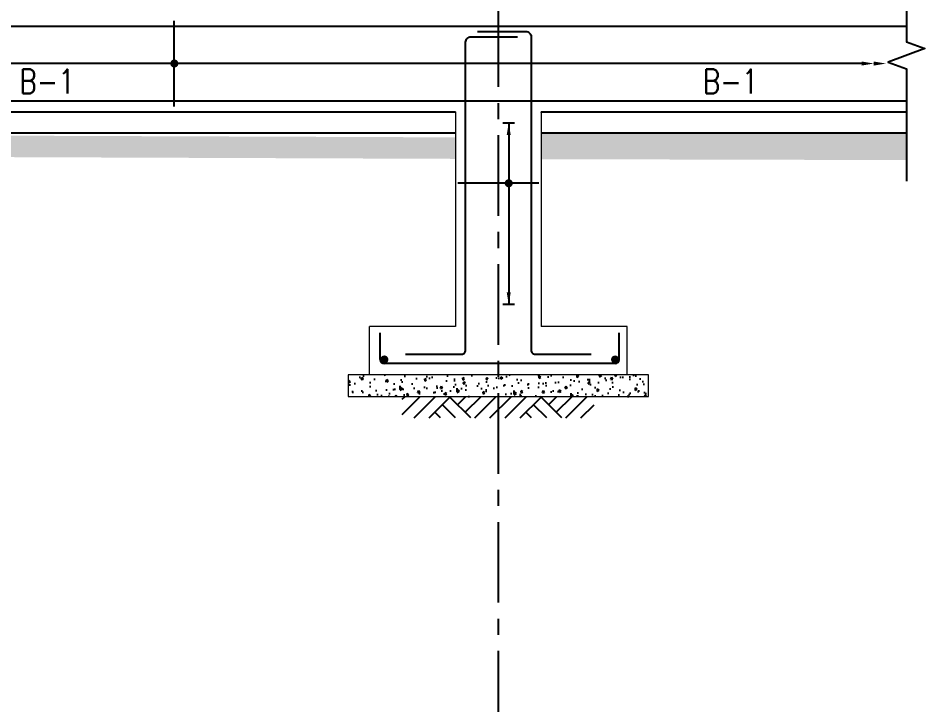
# Model space of a CAD drawing. Header units: inches. Extents: x 295786 to 300745, y 68261 to 70432.
# Drawn here: x 297192.9 to 297361.8, y 68499.8 to 68627.6 of the extents above; entities that cross this region are included whole.
import ezdxf

# ---------------------------------------------------------------- set-up
doc = ezdxf.new("R2010")
doc.units = ezdxf.units.IN
doc.header["$MEASUREMENT"] = 0
doc.linetypes.add('CENTER', pattern=[2, 1.25, -0.25, 0.25, -0.25])
for name, color, linetype in [('A-TYP-BEAM', 3, 'Continuous'), ('A-TYP-BEAM TEXT', 2, 'Continuous'), ('A-TYP-ST-Hatch', 8, 'Continuous'), ('A-TYP-ST-LEVEL', 1, 'Continuous'), ('GRID', 8, 'Continuous'), ('HATCH', 7, 'Continuous'), ('Kerb Hatch', 9, 'Continuous'), ('NO', 3, 'Continuous'), ('S-BB', 6, 'Continuous'), ('S-BEAM-TL', 2, 'Continuous')]:
    doc.layers.add(name, color=color, linetype=linetype)
doc.styles.add('STYLE4', font='romans.shx')

msp = doc.modelspace()

# ---------------------------------------------------------------- hatches: boundary and pattern name
at = {"layer": 'A-TYP-ST-Hatch', "linetype": 'Continuous', "ltscale": 1.5}
h = msp.add_hatch(dxfattribs=at)
h.set_pattern_fill('AR-PARQ1', color=9, angle=45, style=0)
h.set_pattern_definition([(135, (0, -4), (-16.97056275, 2e-15), [12, -12]), (135, (1.414, -2.586), (-16.97056275, 2e-15), [12, -12]), (135, (2.828, -1.172), (-16.97056275, 2e-15), [12, -12]), (135, (4.243, 0.243), (-16.97056275, 2e-15), [12, -12]), (135, (5.657, 1.657), (-16.97056275, 2e-15), [12, -12]), (135, (7.071, 3.071), (-16.97056275, 2e-15), [12, -12]), (135, (8.485, 4.485), (-16.97056275, 2e-15), [12, -12]), (45, (-8.485, 4.485), (16.97056275, -2e-15), [12, -12]), (45, (-9.9, 5.9), (16.97056275, -2e-15), [12, -12]), (45, (-11.314, 7.314), (16.97056275, -2e-15), [12, -12]), (45, (-12.728, 8.728), (16.97056275, -2e-15), [12, -12]), (45, (-14.142, 10.142), (16.97056275, -2e-15), [12, -12]), (45, (-15.556, 11.556), (16.97056275, -2e-15), [12, -12]), (45, (-16.97, 12.97), (16.97056275, -2e-15), [12, -12])])
h.paths.add_polyline_path([(297282.37584981, 68557.20750484), (297300.21569962, 68557.20750484), (297300.21569962, 68553.20750484), (297282.37584981, 68553.20750484)])
h.paths.add_polyline_path([(297264.47669962, 68557.20750484), (297282.37584981, 68557.20750484), (297282.37584981, 68553.20750484), (297264.47669962, 68553.20750484)])
at = {"layer": 'HATCH'}
h = msp.add_hatch(dxfattribs=at)
h.set_pattern_fill('EARTH', color=9, scale=30, angle=45, style=0)
h.set_pattern_definition([(45, (296962.029, 68604.494), (9e-16, 10.6066), [7.5, -7.5]), (45, (296960.04, 68606.483), (9e-16, 10.6066), [7.5, -7.5]), (45, (296958.0515, 68608.4715), (9e-16, 10.6066), [7.5, -7.5]), (135, (296958.0515, 68609.797), (-10.6066, 9e-16), [7.5, -7.5]), (135, (296960.04, 68611.786), (-10.6066, 9e-16), [7.5, -7.5]), (135, (296962.029, 68613.775), (-10.6066, 9e-16), [7.5, -7.5])])
h.paths.add_polyline_path([(296986.37584981, 68606.20750485), (296918.34249416, 68606.20750485), (296918.34249416, 68602.20750485), (296986.37584981, 68602.20750485)])
h.paths.add_polyline_path([(297130.37584981, 68601.98521552), (297130.37584981, 68605.98521413), (297002.37584981, 68606.20750485), (297002.37584981, 68602.20750485)])
h.paths.add_polyline_path([(297274.37584981, 68601.43513627), (297274.37584981, 68605.43513143), (297146.37584981, 68605.92409383), (297146.37584981, 68601.9240956)])
h.paths.add_polyline_path([(297290.37584981, 68606.20750484), (297290.37584981, 68601.37401635), (297358.40081802, 68601.20576245), (297358.41759292, 68606.20750483)])
at = {"layer": 'Kerb Hatch'}
h = msp.add_hatch(dxfattribs=at)
h.set_pattern_fill('AR-CONC', color=256, scale=0.6, angle=45, style=0)
h.set_pattern_definition([(95, (0, 4), (3.309311995, 2.776842473), [0.45, -4.95]), (40, (0, 4), (-3.779953004, 2.6026089), [0.36, -3.96]), (145.4514445, (0.2758, 4.2314), (-0.470640986, 5.37945133), [0.38244115, -4.20685267]), (91.1842, (-0.8485, 4.8485), (5.23016033, 3.82568266), [0.675, -7.425]), (141.6356355, (-0.4127, 5.1673), (-0.16740041, 8.09827001), [0.57366205, -6.31028256]), (36.184164, (-0.8485, 4.8485), (-0.16740041, 8.09827), [0.54, -5.94]), (66, (-0.212, 5.0607), (4.240629433, 0.82429486), [0.45, -4.95]), (11, (-0.212, 5.0607), (-2.04425156, 4.10885061), [0.36, -3.96]), (116.4514447, (0.1413, 5.1294), (2.19637785, 4.933145434), [0.38244114, -4.20685267]), (82.5, (0, 4), (-1.360759112, 1.463938906), [0, -3.912, 0, -4.02, 0, -3.975]), (52.5, (0, 4), (-0.557237653, 2.7894567), [0, -2.292, 0, -3.822, 0, -1.515]), (12.5, (-0.9461, 3.0539), (2.360509004, 2.169124571), [0, -1.5, 0, -4.68, 0, -6.21]), (2.5, (-1.3704, 2.6296), (2.0495399, 2.89895884), [0, -1.95, 0, -3.108, 0, -4.41])])
h.paths.add_polyline_path([(297282.37584981, 68561.20750484), (297306.37584981, 68561.20750484), (297310.37584981, 68561.20750484), (297310.37584981, 68557.20750484), (297282.37584981, 68557.20750484)])
h.paths.add_polyline_path([(297254.37584982, 68561.20750484), (297258.37584982, 68561.20750484), (297282.37584981, 68561.20750484), (297282.37584981, 68557.20750484), (297254.37584982, 68557.20750484)])

# ---------------------------------------------------------------- linework, layer by layer
at = {"color": 1, "linetype": 'Continuous'}
msp.add_lwpolyline([(297358.40920547, 68737.78), (297358.40920547, 68623.20750485), (297361.84355224, 68621.95750485), (297354.97485869, 68619.45750485), (297358.40920547, 68618.20750485), (297358.40920546, 68597.29450485)], dxfattribs=at)
at = {"layer": 'A-TYP-BEAM', "color": 1}
for p, q in [((297274.37584981, 68606.20750484), (297002.37584981, 68606.20750484)), ((297358.40920548, 68606.20750483), (297290.37584981, 68606.20750484))]:
    msp.add_line(p, q, dxfattribs=at)
at = {"layer": 'A-TYP-ST-LEVEL', "color": 3, "linetype": 'Continuous', "ltscale": 1.5}
for p, q in [((297146.37584981, 68610.20750485), (297274.37584981, 68610.20750485)), ((297290.37584981, 68610.20750485), (297358.40920548, 68610.20750483))]:
    msp.add_line(p, q, dxfattribs=at)
at = {"layer": 'GRID', "linetype": 'CENTER', "ltscale": 12}
msp.add_line((297282.3758498, 68398.82729221), (297282.37584981, 68730.45708631), dxfattribs=at)
at = {"layer": 'NO', "lineweight": 0}
for p, q in [((297274.37584981, 68610.20750485), (297274.37584981, 68610.20750485)), ((297274.37584981, 68610.20750485), (297274.37584981, 68570.20750484)), ((297290.37584981, 68610.08359967), (297290.37584981, 68610.20750485)), ((297290.37584981, 68610.20750485), (297290.37584981, 68570.20750484)), ((297258.37584981, 68561.20750484), (297258.37584981, 68570.20750484)), ((297274.37584981, 68570.20750484), (297258.37584981, 68570.20750484)), ((297306.3758498, 68570.20750484), (297290.37584981, 68570.20750484)), ((297306.3758498, 68561.20750484), (297306.3758498, 68570.20750484)), ((297306.3758498, 68561.20750484), (297258.37584981, 68561.20750484))]:
    msp.add_line(p, q, dxfattribs=at)
msp.add_lwpolyline([(297258.37584981, 68561.20750484), (297254.37584981, 68561.20750484), (297254.37584981, 68557.20750484), (297310.3758498, 68557.20750484), (297310.3758498, 68561.20750484), (297306.3758498, 68561.20750484)], dxfattribs=at)
at = {"layer": 'S-BB'}
for p, q in [((297221.991, 68611.20750485), (297221.991, 68627.14719536)), ((296918.34249415, 68626.14719531), (297358.40920547, 68626.14719535)), ((296918.34249416, 68612.20750479), (297358.40920548, 68612.20750483)), ((297283.21471037, 68608.11881197), (297285.3931326, 68608.11881197)), ((297289.9297875, 68596.89188592), (297274.82191212, 68596.89188592)), ((297283.21471037, 68574.35361658), (297285.3931326, 68574.35361658)), ((297260.37584982, 68564.08039102), (297260.37584982, 68569.0256877)), ((297304.87584981, 68564.08039102), (297304.87584981, 68569.0256877)), ((297304.12646593, 68563.33100714), (297261.1252337, 68563.33100714))]:
    msp.add_line(p, q, dxfattribs=at)
for points in [[(297278.47648696, 68625.14719536), (297287.48372519, 68625.14719536, -0.4142135624), (297288.48372519, 68624.14719536), (297288.48372519, 68565.81488251, 0.4142135624), (297289.23310907, 68565.06549863), (297299.674, 68565.06549863)], [(297265.07769962, 68565.06549863), (297275.51859055, 68565.06549863, 0.4142135624), (297276.26797443, 68565.81488251), (297276.26797443, 68623.14719536, -0.4142135624), (297277.26797443, 68624.14719536), (297285.96469962, 68624.14719536)]]:
    msp.add_lwpolyline(points, format="xyb", dxfattribs=at)
at = {"layer": 'S-BB', "const_width": 0.74938388}
for points in [[(297222.36569194, 68619.1773501, -1), (297221.61630806, 68619.1773501, -1)], [(297283.92922955, 68596.89188592, 1), (297284.67861343, 68596.89188592, 1)], [(297261.49992564, 68564.08039102, -1), (297260.75054176, 68564.08039102, -1)], [(297303.75177399, 68564.08039102, 1), (297304.50115787, 68564.08039102, 1)]]:
    msp.add_lwpolyline(points, format="xyb", close=True, dxfattribs=at)
at = {"layer": 'S-BB'}
for centre, start, end in [((297261.1252337, 68564.08039102), 180, 270), ((297304.12646593, 68564.08039102), 270, 0)]:
    msp.add_arc(centre, 0.74938388, start, end, dxfattribs=at)
at = {"layer": 'S-BEAM-TL', "color": 1}
for p, q in [((297350.07151159, 68619.1773501), (296922.169, 68619.17735005)), ((297284.30392149, 68608.11881197), (297284.30392149, 68574.35361658))]:
    msp.add_line(p, q, dxfattribs=at)
for points in [[(297352.32969962, 68619.1773501, 0, 0.75272934, 0), (297350.07151159, 68619.1773501, 0.75272934, 0.75272934, 0)], [(297354.58269962, 68619.1773501, 0, 0.75272934, 0), (297352.32451159, 68619.1773501, 0.75272934, 0.75272934, 0)], [(297284.30392149, 68608.11881197, 0, 0.75272934, 0), (297284.30392149, 68605.86062394, 0.75272934, 0.75272934, 0)], [(297284.30392149, 68574.35361658, 0, 0.75272934, 0), (297284.30392149, 68576.61180461, 0.75272934, 0.75272934, 0)]]:
    msp.add_lwpolyline(points, format="xyseb", dxfattribs=at)

# ---------------------------------------------------------------- texts
at = {"layer": 'A-TYP-BEAM TEXT', "style": 'STYLE4', "width": 0.8}
for p in [(297193.12132406, 68613.62268418), (297320.47132406, 68613.62268418)]:
    msp.add_text('B-1', height=4.5, dxfattribs=at).set_placement(p)

doc.saveas('drawing.dxf')
